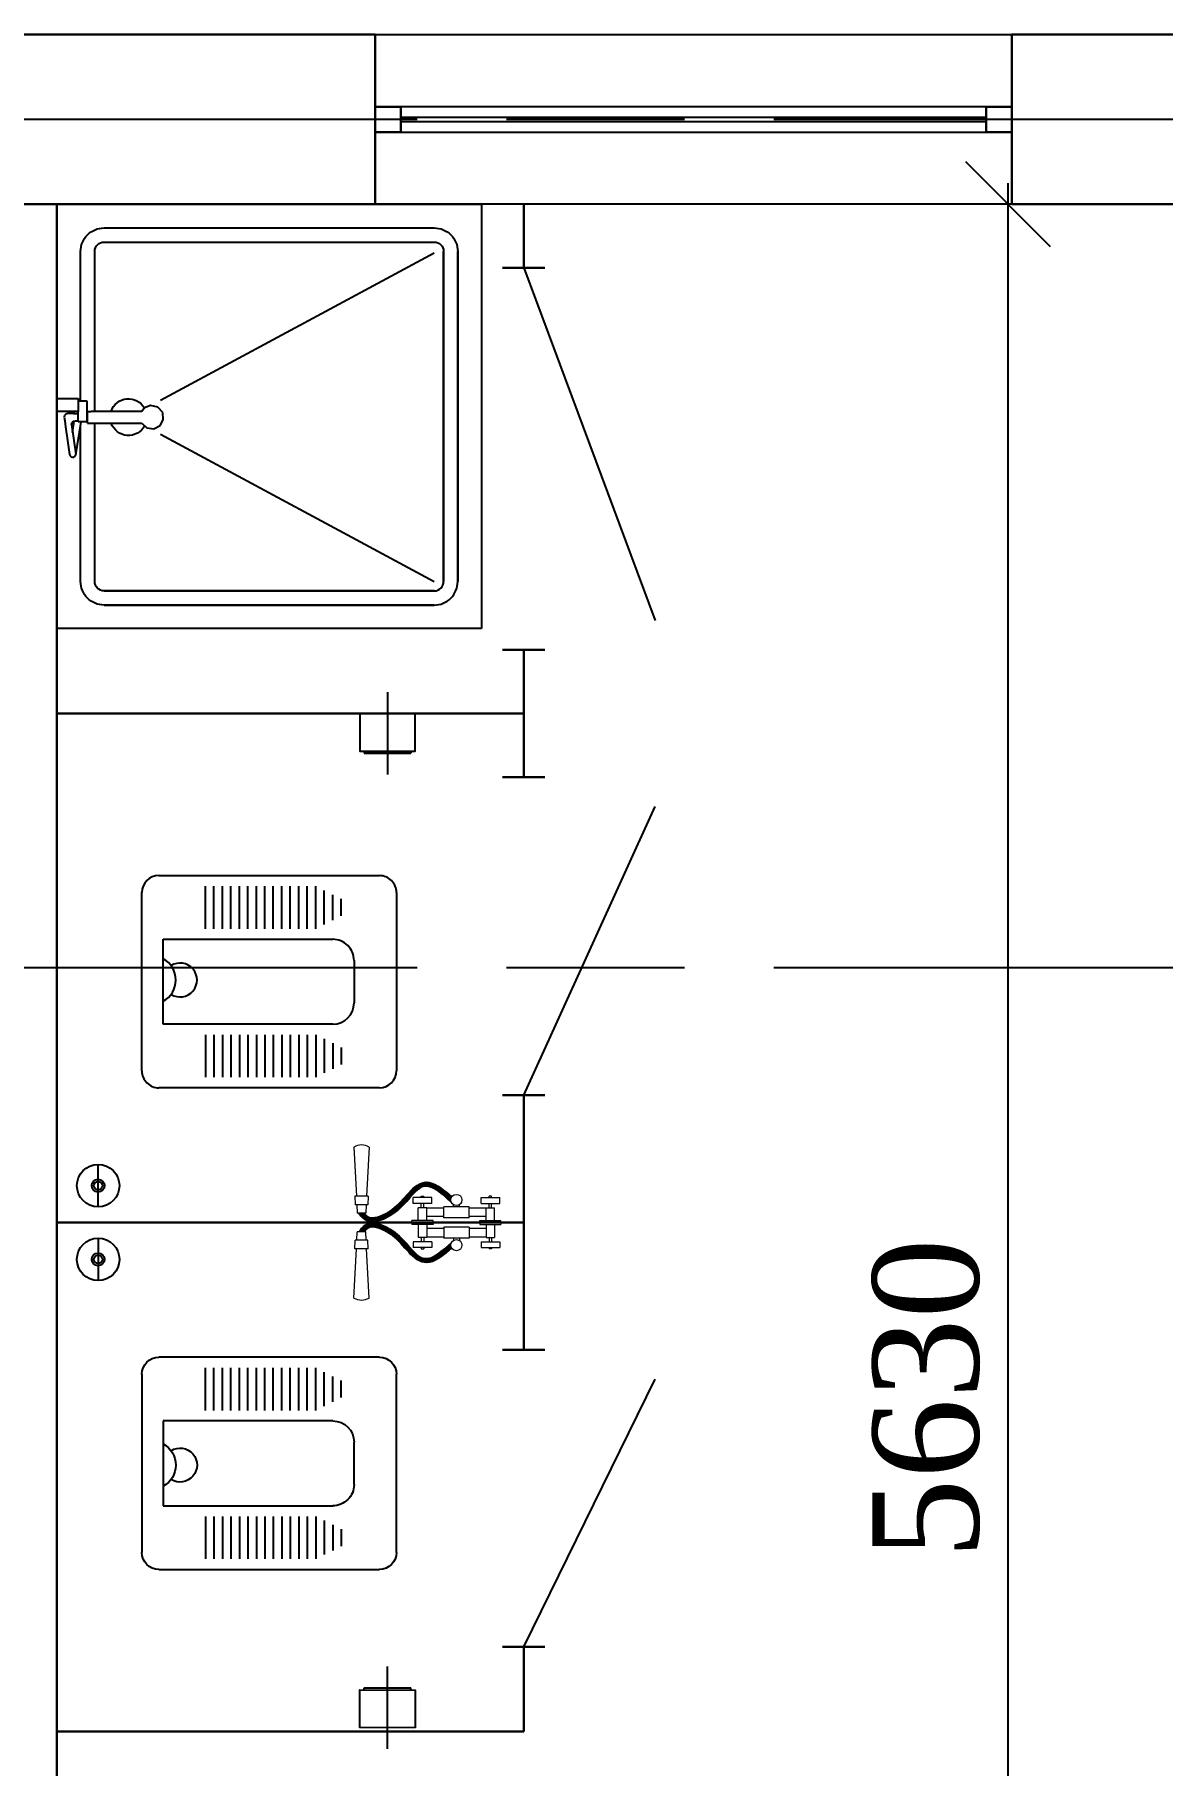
# Model space of a CAD drawing. Header units: inches. Extents: x 2870606 to 3671143, y -733551 to -473558.
# Drawn here: x 3210154 to 3212811, y -502303 to -498223 of the extents above; entities that cross this region are included whole.
import ezdxf

# ---------------------------------------------------------------- set-up
doc = ezdxf.new("R2010")
doc.units = ezdxf.units.IN
doc.header["$MEASUREMENT"] = 0
doc.linetypes.add('ACAD_ISO08W100', pattern=[36, 24, -3, 6, -3])
doc.layers.add('_0', color=7, linetype='Continuous', lineweight=25)
doc.layers.add('A_Windows', color=160, linetype='Continuous')
doc.styles.add('J~stule', font='dutch.ttf')
doc.dimstyles.new('J~style', dxfattribs={"dimscale": 100, "dimtxt": 2.5, "dimasz": 2, "dimexe": 0.55, "dimexo": 0.725, "dimtad": 1, "dimdec": 0, "dimdsep": 46, "dimtxsty": 'J~stule', "dimblk": 'OBLIQUE', "dimcen": 2, "dimdle": 0.5, "dimadec": 0, "dimazin": 0, "dimtfac": 1, "dimtdec": 0, "dimtmove": 0, "dimatfit": 3, "dimfxl": 1, "dimarcsym": 0})

# ---------------------------------------------------------------- blocks, each defined once
blk = doc.blocks.new('hdyer')
for p, q in [((-112315.8, -307129.6), (-112315.8, -308129.6)), ((-112559.4, -307590.9), (-113204.7, -307243.8)), ((-112365.8, -307592.6), (-112385.8, -307592.6)), ((-112385.8, -307592.6), (-112385.8, -307612.6)), ((-112315.8, -307587.6), (-112365.8, -307587.6)), ((-112365.8, -307587.6), (-112365.8, -307617.6)), ((-112566.4, -307637.4), (-112564.9, -307620.2)), ((-112564.9, -307620.2), (-112553.3, -307607.4)), ((-112553.3, -307607.4), (-112536.3, -307603.7)), ((-112536.3, -307603.7), (-112522, -307609.5)), ((-112522, -307609.5), (-112515.8, -307617.6)), ((-112515.8, -307617.6), (-112396, -307617.6)), ((-112388, -307617.6), (-112396, -307617.6)), ((-112388, -307645.6), (-112388, -307617.6)), ((-112388, -307622.8), (-112387.9, -307622.9)), ((-112385.8, -307622.9), (-112388, -307622.9)), ((-112385.8, -307612.6), (-112385.8, -307642.6)), ((-112365.8, -307617.6), (-112315.8, -307617.6)), ((-112365.8, -307642.6), (-112365.8, -307617.6)), ((-112354.7, -307622.9), (-112365.8, -307622.9)), ((-112358.6, -307620.6), (-112358.2, -307618.5)), ((-112358.2, -307622.9), (-112358.6, -307620.6)), ((-112358.2, -307618.5), (-112357.5, -307617.6)), ((-112354.7, -307622.9), (-112341.4, -307622.9)), ((-112341.4, -307622.9), (-112336.8, -307624.1)), ((-112336.8, -307624.1), (-112333.6, -307627.7)), ((-112332.9, -307631.6), (-112334, -307640.1)), ((-112333.6, -307627.7), (-112332.9, -307631.6)), ((-112559.4, -307671.5), (-113204.7, -308018.5)), ((-112559.3, -307651), (-112566.4, -307637.4)), ((-112544.2, -307658.8), (-112559.3, -307651)), ((-112527.5, -307656.1), (-112544.2, -307658.8)), ((-112515.8, -307645.6), (-112527.5, -307656.1)), ((-112388, -307645.6), (-112515.8, -307645.6)), ((-112385.8, -307639.9), (-112388, -307639.9)), ((-112385.8, -307642.6), (-112365.8, -307642.6)), ((-112360.3, -307719.9), (-112372.7, -307642.6)), ((-112358.3, -307639.9), (-112365.8, -307639.9)), ((-112349.7, -307648.6), (-112360, -307718.7)), ((-112353.7, -307641.1), (-112358.3, -307639.9)), ((-112352.5, -307667.5), (-112356.2, -307640.5)), ((-112350.5, -307644.7), (-112353.7, -307641.1)), ((-112349.7, -307648.6), (-112350.5, -307644.7)), ((-112336, -307653.8), (-112340.8, -307686.6)), ((-112334, -307640.1), (-112336, -307653.8)), ((-112340.8, -307686.6), (-112345.6, -307719.4)), ((-112358.3, -307723.2), (-112360.3, -307719.9)), ((-112360.3, -307719.9), (-112360.3, -307719.9)), ((-112355.7, -307725.2), (-112358.3, -307723.2)), ((-112352.7, -307725.6), (-112355.7, -307725.2)), ((-112349.5, -307724.9), (-112352.7, -307725.6)), ((-112346.8, -307722.6), (-112349.5, -307724.9)), ((-112345.6, -307719.4), (-112346.8, -307722.6)), ((-113315.8, -308129.6), (-112315.8, -308129.6))]:
    blk.add_line(p, q)
blk.add_lwpolyline([(-112315.8, -307129.6), (-113315.8, -307129.6), (-113315.8, -308129.6)])
for points in [[(-112426.9, -307185.2), (-113204.7, -307185.2, 0.414214), (-113260.2, -307240.7), (-113260.2, -308018.5, 0.141372)], [(-112371.4, -307592.6), (-112371.4, -307240.7, 0.414214), (-112426.9, -307185.2)], [(-112426.9, -307218.5), (-113204.7, -307218.5, 0.414214), (-113226.9, -307240.7), (-113226.9, -308018.5, 0.139565)], [(-112404.7, -307617.6), (-112404.7, -307240.7, 0.414214), (-112426.9, -307218.5)], [(-112426.9, -308074.1), (-113204.7, -308074.1, -0.414214), (-113260.2, -308018.5), (-113260.2, -307240.7, -0.141372)], [(-112426.9, -308040.7), (-113204.7, -308040.7, -0.414214), (-113226.9, -308018.5), (-113226.9, -307240.7, -0.139565)], [(-113204.7, -308040.7), (-112426.9, -308040.7, 0.414214), (-112404.7, -308018.5), (-112404.7, -307645.6)], [(-113204.7, -308074.1), (-112426.9, -308074.1, 0.414214), (-112371.4, -308018.5), (-112371.4, -307650.8)]]:
    blk.add_lwpolyline(points, format="xyb")
for start, end in [(18.2826, 150.032), (208.2139, 340.5433)]:
    blk.add_arc((-112484.4, -307631.2), 43.3, start, end)
blk = doc.blocks.new('hdyhd')
for p, q in [((732050.4, 105598.5), (732470.4, 105598.5)), ((732010.4, 105038.5), (732010.4, 105558.5)), ((732160.4, 105548.5), (732360.4, 105548.5)), ((732160.4, 105148.5), (732160.4, 105548.5)), ((732360.4, 105548.5), (732360.4, 105148.5)), ((732510.4, 105558.5), (732510.4, 105038.5)), ((732135.4, 105448.7), (732035.4, 105448.7)), ((732135.4, 105428.7), (732035.4, 105428.7)), ((732385.4, 105448.7), (732485.4, 105448.7)), ((732385.4, 105428.7), (732485.4, 105428.7)), ((732135.4, 105408.7), (732035.4, 105408.7)), ((732135.4, 105388.7), (732035.4, 105388.7)), ((732385.4, 105408.7), (732485.4, 105408.7)), ((732385.4, 105388.7), (732485.4, 105388.7)), ((732135.4, 105368.7), (732035.4, 105368.7)), ((732135.4, 105348.7), (732035.4, 105348.7)), ((732385.4, 105368.7), (732485.4, 105368.7)), ((732385.4, 105348.7), (732485.4, 105348.7)), ((732135.4, 105328.7), (732035.4, 105328.7)), ((732135.4, 105308.7), (732035.4, 105308.7)), ((732385.4, 105328.7), (732485.4, 105328.7)), ((732385.4, 105308.7), (732485.4, 105308.7)), ((732135.4, 105288.7), (732035.4, 105288.7)), ((732135.4, 105268.7), (732035.4, 105268.7)), ((732385.4, 105288.7), (732485.4, 105288.7)), ((732385.4, 105268.7), (732485.4, 105268.7)), ((732135.4, 105248.7), (732035.4, 105248.7)), ((732135.4, 105228.7), (732035.4, 105228.7)), ((732385.4, 105248.7), (732485.4, 105248.7)), ((732385.4, 105228.7), (732485.4, 105228.7)), ((732135.4, 105208.7), (732035.4, 105208.7)), ((732135.4, 105188.7), (732035.4, 105188.7)), ((732385.4, 105208.7), (732485.4, 105208.7)), ((732385.4, 105188.7), (732485.4, 105188.7)), ((732125.4, 105168.7), (732045.4, 105168.7)), ((732115.4, 105148.7), (732055.4, 105148.7)), ((732395.4, 105168.7), (732475.4, 105168.7)), ((732405.4, 105148.7), (732465.4, 105148.7)), ((732105.4, 105128.7), (732065.4, 105128.7)), ((732310.4, 105098.5), (732210.4, 105098.5)), ((732415.4, 105128.7), (732455.4, 105128.7)), ((732470.4, 104998.5), (732050.4, 104998.5))]:
    blk.add_line(p, q)
for centre, radius, start, end in [((732050.4, 105558.5), 40, 90, 180), ((732470.4, 105558.5), 40, 0, 90), ((732264.4, 105575.1), 56.7, 208.0725, 331.9275), ((732264.4, 105508.5), 40, 147.9101, 32.09), ((732210.4, 105148.5), 50, 180, 270), ((732310.4, 105148.5), 50, 270, 0), ((732050.4, 105038.5), 40, 180, 270), ((732470.4, 105038.5), 40, 270, 360)]:
    blk.add_arc(centre, radius, start, end)
blk = doc.blocks.new('_Oblique')
at = {"color": 0, "linetype": 'ByBlock', "lineweight": -2}
blk.add_line((-0.5, -0.5), (0.5, 0.5), dxfattribs=at)
blk = doc.blocks.new('*D329')
at = {"color": 0, "lineweight": -2, "transparency": 16777216}
for p, q in [((3212447.9, -504303.1), (3212447.9, -498573.1)), ((3212934.1, -498623.1), (3212392.9, -498623.1)), ((3212934.1, -504253.1), (3212392.9, -504253.1))]:
    blk.add_line(p, q, dxfattribs=at)
at = {"layer": 'Defpoints', "color": 0, "lineweight": 35, "transparency": 16777216}
for p in [(3212447.9, -498623.1), (3213006.6, -498623.1), (3213006.6, -504253.1)]:
    blk.add_point(p, dxfattribs=at)
at = {"color": 0, "lineweight": -2, "transparency": 16777216, "xscale": 200, "yscale": 200, "zscale": 200}
for p, rotation in [((3212447.9, -498623.1), 90), ((3212447.9, -504253.1), 270)]:
    blk.add_blockref('_Oblique', p, dxfattribs=dict(at, rotation=rotation))
at = {"color": 0, "transparency": 16777216, "insert": (3212255.2, -501438.1), "char_height": 250, "attachment_point": 5, "rotation": 90, "style": 'J~stule'}
blk.add_mtext('5630', dxfattribs=at)
blk = doc.blocks.new('*U65')
at = {"color": 7, "lineweight": 30}
for points in [[(0, 60), (60, 60), (60, 0), (0, 0)], [(1500, 60), (1440, 60), (1440, 0), (1500, 0)]]:
    blk.add_lwpolyline(points, close=True, dxfattribs=at)
at = {"color": 4, "lineweight": 25}
for points in [[(60, 60), (1440, 60), (1440, 0), (60, 0)], [(60, 35), (1440, 35), (1440, 25), (60, 25)]]:
    blk.add_lwpolyline(points, close=True, dxfattribs=at)

msp = doc.modelspace()

# ---------------------------------------------------------------- linework, layer by layer
at = {"lineweight": 30}
for p, q in [((3210956.57, -498223.13), (3210956.57, -498623.13)), ((3212456.57, -498223.13), (3212456.57, -498623.13)), ((3210956.57, -498623.13), (3209456.57, -498623.13)), ((3210206.57, -504253.13, -26.38), (3210206.57, -498623.13, 10.18)), ((3211306.57, -498623.13, 10.18), (3211306.57, -498773.13, 10.18)), ((3211356.57, -498773.13, 10.18), (3211256.57, -498773.13, 10.18)), ((3211356.57, -499673.13, 10.18), (3211256.57, -499673.13, 10.18)), ((3211306.57, -499673.13, 10.18), (3211306.57, -499823.13, 10.18)), ((3211306.57, -499773.13, 10.18), (3211306.57, -499973.13, 10.18)), ((3211306.57, -499823.13, 10.18), (3210206.57, -499823.13, 10.18)), ((3211356.57, -499973.13, 10.18), (3211256.57, -499973.13, 10.18)), ((3211356.57, -500723.13, 10.18), (3211256.57, -500723.13, 10.18)), ((3211306.57, -500723.13, 10.18), (3211306.57, -501323.13, 10.18)), ((3211306.57, -501023.13, 10.18), (3210206.57, -501023.13, 10.18)), ((3211356.57, -501323.13, 10.18), (3211256.57, -501323.13, 10.18)), ((3211356.57, -502023.13, 10.18), (3211256.57, -502023.13, 10.18)), ((3211306.57, -502023.13, 10.18), (3211306.57, -502223.13, 10.18)), ((3211306.57, -502223.13, 10.18), (3210206.57, -502223.13, 10.18))]:
    msp.add_line(p, q, dxfattribs=at)
for p, q in [((3210956.57, -498223.13), (3212456.57, -498223.13)), ((3212456.57, -498623.13), (3210956.57, -498623.13)), ((3211306.57, -498773.13, 10.18), (3211616.04, -499604.11, 10.18)), ((3211306.57, -500723.13, 10.18), (3211616.04, -500042.15, 10.18)), ((3211306.57, -502023.13, 10.18), (3211616.04, -501392.15, 10.18))]:
    msp.add_line(p, q)
at = {"color": 252, "linetype": 'ACAD_ISO08W100', "ltscale": 70}
for p, q in [((3216095.49, -498423.13), (3150201.8, -498423.13)), ((3216095.49, -500423.13), (3150201.8, -500423.13))]:
    msp.add_line(p, q, dxfattribs=at)
at = {"color": 153, "linetype": 'ByBlock', "lineweight": 5}
for p, q in [((3210906.3, -500845.14, 10.18), (3210912.19, -500961.27, 10.18)), ((3210941.94, -500845.14, 10.18), (3210936.05, -500961.27, 10.18)), ((3210908.19, -500961.27, 10.18), (3210909.2, -500981.27, 10.18)), ((3210940.06, -500961.27, 10.18), (3210908.19, -500961.27, 10.18)), ((3210940.06, -500961.27, 10.18), (3210939.04, -500981.27, 10.18)), ((3211025.73, -500963.92, 10.18), (3211006.6, -500997.06, 10.18)), ((3211033.42, -500970.4, 10.18), (3211024.53, -500965.27, 10.18)), ((3211035.02, -500968.58, 10.18), (3211026.14, -500963.45, 10.18)), ((3211036.62, -500966.75, 10.18), (3211027.75, -500961.63, 10.18)), ((3211038.22, -500964.92, 10.18), (3211029.35, -500959.8, 10.18)), ((3211039.82, -500963.1, 10.18), (3211030.96, -500957.98, 10.18)), ((3211052.01, -500937.46, 10.18), (3211032.17, -500971.82, 10.18)), ((3211041.43, -500961.28, 10.18), (3211032.57, -500956.16, 10.18)), ((3211043.05, -500959.47, 10.18), (3211034.19, -500954.35, 10.18)), ((3211044.69, -500957.66, 10.18), (3211035.82, -500952.54, 10.18)), ((3211046.35, -500955.87, 10.18), (3211037.47, -500950.74, 10.18)), ((3211048.04, -500954.1, 10.18), (3211039.13, -500948.95, 10.18)), ((3211049.77, -500952.34, 10.18), (3211040.83, -500947.18, 10.18)), ((3211051.54, -500950.61, 10.18), (3211042.57, -500945.44, 10.18)), ((3211053.36, -500948.92, 10.18), (3211044.37, -500943.73, 10.18)), ((3211045.85, -500977.94, 10.18), (3211045.85, -500963.94, 10.18)), ((3211089.85, -500963.94, 10.18), (3211045.85, -500963.94, 10.18)), ((3211055.24, -500947.26, 10.18), (3211046.23, -500942.05, 10.18)), ((3211057.21, -500945.64, 10.18), (3211048.16, -500940.42, 10.18)), ((3211059.28, -500944.09, 10.18), (3211050.17, -500938.83, 10.18)), ((3211061.49, -500942.61, 10.18), (3211052.26, -500937.28, 10.18)), ((3211063.86, -500941.23, 10.18), (3211054.44, -500935.79, 10.18)), ((3211066.47, -500939.99, 10.18), (3211056.74, -500934.37, 10.18)), ((3211067.55, -500929.59, 10.18), (3211059.1, -500944.22, 10.18)), ((3211069.41, -500938.94, 10.18), (3211059.16, -500933.02, 10.18)), ((3211072.87, -500938.19, 10.18), (3211061.74, -500931.76, 10.18)), ((3211077.29, -500937.99, 10.18), (3211064.51, -500930.61, 10.18)), ((3211064.85, -500963.94, 10.18), (3211064.85, -500960.98, 10.18)), ((3211064.85, -500960.98, 10.18), (3211070.85, -500960.98, 10.18)), ((3211083.88, -500939.04, 10.18), (3211067.52, -500929.6, 10.18)), ((3211070.85, -500963.94, 10.18), (3211070.85, -500960.98, 10.18)), ((3211135.32, -500965.99, 10.18), (3211070.87, -500928.78, 10.18)), ((3211079.36, -500928.19, 10.18), (3211073.64, -500938.09, 10.18)), ((3211136.23, -500963.77, 10.18), (3211074.7, -500928.25, 10.18)), ((3211131.99, -500958.57, 10.18), (3211079.36, -500928.19, 10.18)), ((3211089.21, -500930.16, 10.18), (3211084.06, -500939.09, 10.18)), ((3211122.52, -500950.36, 10.18), (3211085.96, -500929.25, 10.18)), ((3211089.85, -500977.94, 10.18), (3211089.85, -500963.94, 10.18)), ((3211098.14, -500933.76, 10.18), (3211093.04, -500942.59, 10.18)), ((3211106.44, -500938.42, 10.18), (3211101.29, -500947.34, 10.18)), ((3211114.31, -500943.85, 10.18), (3211109.12, -500952.84, 10.18)), ((3211134.83, -500968.46, 10.18), (3211113.12, -500955.92, 10.18)), ((3211121.87, -500949.81, 10.18), (3211116.68, -500958.8, 10.18)), ((3211134.84, -500971.21, 10.18), (3211123.85, -500964.87, 10.18)), ((3211129.22, -500956.11, 10.18), (3211124.06, -500965.05, 10.18)), ((3211136.48, -500962.6, 10.18), (3211131.35, -500971.48, 10.18)), ((3211205.85, -500977.94, 10.18), (3211205.85, -500963.94, 10.18)), ((3211205.85, -500963.94, 10.18), (3211249.85, -500963.94, 10.18)), ((3211224.85, -500963.94, 10.18), (3211224.85, -500960.98, 10.18)), ((3211230.85, -500960.98, 10.18), (3211224.85, -500960.98, 10.18)), ((3211230.85, -500963.94, 10.18), (3211230.85, -500960.98, 10.18)), ((3211249.85, -500977.94, 10.18), (3211249.85, -500963.94, 10.18)), ((3210939.04, -500981.27, 10.18), (3210909.2, -500981.27, 10.18)), ((3210913.21, -500981.27, 10.18), (3210914.22, -501001.27, 10.18)), ((3210934.02, -501001.27, 10.18), (3210914.22, -501001.27, 10.18)), ((3210951.05, -501021.83, 10.18), (3210919.96, -501003.88, 10.18)), ((3210955.34, -501021.56, 10.18), (3210920.19, -501001.27, 10.18)), ((3210927.18, -501001.27, 10.18), (3210923.14, -501008.26, 10.18)), ((3210959.17, -501021.02, 10.18), (3210924.95, -501001.27, 10.18)), ((3210931.2, -501002.12, 10.18), (3210929.72, -501001.27, 10.18)), ((3210935.04, -500981.27, 10.18), (3210934.02, -501001.27, 10.18)), ((3210981.98, -501001.6, 10.18), (3210973.06, -501017.04, 10.18)), ((3210985.29, -501011.35, 10.18), (3210974.75, -501005.27, 10.18)), ((3210987.71, -501010, 10.18), (3210977.35, -501004.02, 10.18)), ((3210990.08, -501008.62, 10.18), (3210979.88, -501002.73, 10.18)), ((3210992.39, -501007.2, 10.18), (3210982.34, -501001.4, 10.18)), ((3210994.65, -501005.76, 10.18), (3210984.73, -501000.03, 10.18)), ((3210996.86, -501004.28, 10.18), (3210987.06, -500998.63, 10.18)), ((3210999.9, -500989.61, 10.18), (3210988.33, -501009.65, 10.18)), ((3210999.02, -501002.78, 10.18), (3210989.33, -500997.19, 10.18)), ((3211001.14, -501001.26, 10.18), (3210991.56, -500995.72, 10.18)), ((3211003.22, -500999.71, 10.18), (3210993.73, -500994.23, 10.18)), ((3211005.25, -500998.13, 10.18), (3210995.85, -500992.7, 10.18)), ((3211007.25, -500996.53, 10.18), (3210997.92, -500991.15, 10.18)), ((3211009.2, -500994.91, 10.18), (3210999.95, -500989.57, 10.18)), ((3211011.12, -500993.27, 10.18), (3211001.93, -500987.96, 10.18)), ((3211013, -500991.61, 10.18), (3211003.86, -500986.33, 10.18)), ((3211014.85, -500989.93, 10.18), (3211005.75, -500984.67, 10.18)), ((3211016.66, -500988.22, 10.18), (3211007.59, -500982.99, 10.18)), ((3211018.44, -500986.5, 10.18), (3211009.4, -500981.28, 10.18)), ((3211020.18, -500984.76, 10.18), (3211011.18, -500979.56, 10.18)), ((3211021.91, -500983, 10.18), (3211012.92, -500977.81, 10.18)), ((3211023.6, -500981.23, 10.18), (3211014.64, -500976.05, 10.18)), ((3211025.28, -500979.45, 10.18), (3211016.33, -500974.28, 10.18)), ((3211026.93, -500977.65, 10.18), (3211018, -500972.5, 10.18)), ((3211028.57, -500975.85, 10.18), (3211019.66, -500970.7, 10.18)), ((3211030.2, -500974.04, 10.18), (3211021.29, -500968.9, 10.18)), ((3211031.81, -500972.22, 10.18), (3211022.92, -500967.09, 10.18)), ((3211089.85, -500977.94, 10.18), (3211045.85, -500977.94, 10.18)), ((3211057.85, -501018.13, 10.18), (3211057.85, -500988.13, 10.18)), ((3211077.85, -500988.13, 10.18), (3211057.85, -500988.13, 10.18)), ((3211064.85, -500988.13, 10.18), (3211064.85, -500977.94, 10.18)), ((3211070.85, -500988.13, 10.18), (3211070.85, -500977.94, 10.18)), ((3211077.85, -501018.13, 10.18), (3211077.85, -500988.13, 10.18)), ((3211117.85, -500988.92, 10.18), (3211077.85, -500988.92, 10.18)), ((3211117.85, -501012.14, 10.18), (3211117.85, -500985.92, 10.18)), ((3211177.85, -500985.92, 10.18), (3211117.85, -500985.92, 10.18)), ((3211135.61, -500974.41, 10.18), (3211132.84, -500972.81, 10.18)), ((3211140.85, -500985.92, 10.18), (3211140.85, -500980.84, 10.18)), ((3211154.85, -500985.92, 10.18), (3211154.85, -500980.84, 10.18)), ((3211177.85, -501012.14, 10.18), (3211177.85, -500985.92, 10.18)), ((3211217.85, -500988.92, 10.18), (3211177.85, -500988.92, 10.18)), ((3211205.85, -500977.94, 10.18), (3211249.85, -500977.94, 10.18)), ((3211217.85, -501018.13, 10.18), (3211217.85, -500988.13, 10.18)), ((3211217.85, -500988.13, 10.18), (3211237.85, -500988.13, 10.18)), ((3211224.85, -500988.13, 10.18), (3211224.85, -500977.94, 10.18)), ((3211230.85, -500988.13, 10.18), (3211230.85, -500977.94, 10.18)), ((3211237.85, -501018.13, 10.18), (3211237.85, -500988.13, 10.18)), ((3210913.21, -501064.99, 10.18), (3210914.22, -501044.99, 10.18)), ((3210934.02, -501044.99, 10.18), (3210914.22, -501044.99, 10.18)), ((3210951.05, -501024.43, 10.18), (3210919.96, -501042.38, 10.18)), ((3210955.34, -501024.7, 10.18), (3210920.19, -501044.99, 10.18)), ((3210927.18, -501044.99, 10.18), (3210923.14, -501038, 10.18)), ((3210945.9, -501021.61, 10.18), (3210923.42, -501008.63, 10.18)), ((3210945.9, -501024.65, 10.18), (3210923.42, -501037.63, 10.18)), ((3210959.17, -501025.24, 10.18), (3210924.95, -501044.99, 10.18)), ((3210938.08, -501019.84, 10.18), (3210928.99, -501014.6, 10.18)), ((3210938.08, -501026.42, 10.18), (3210928.99, -501031.67, 10.18)), ((3210931.2, -501044.14, 10.18), (3210929.72, -501044.99, 10.18)), ((3210935.2, -501006.42, 10.18), (3210930.01, -501015.42, 10.18)), ((3210935.2, -501039.84, 10.18), (3210930.01, -501030.84, 10.18)), ((3210935.04, -501064.99, 10.18), (3210934.02, -501044.99, 10.18)), ((3210943.52, -501011.07, 10.18), (3210938.39, -501019.95, 10.18)), ((3210943.52, -501035.2, 10.18), (3210938.39, -501026.31, 10.18)), ((3210962.68, -501020.3, 10.18), (3210947.88, -501011.75, 10.18)), ((3210962.68, -501025.96, 10.18), (3210947.88, -501034.51, 10.18)), ((3210954.21, -501011.6, 10.18), (3210948.32, -501021.79, 10.18)), ((3210954.21, -501034.67, 10.18), (3210948.32, -501024.47, 10.18)), ((3210965.96, -501019.44, 10.18), (3210952.63, -501011.75, 10.18)), ((3210965.96, -501026.82, 10.18), (3210952.63, -501034.52, 10.18)), ((3210969.06, -501018.48, 10.18), (3210956.55, -501011.26, 10.18)), ((3210969.06, -501027.78, 10.18), (3210956.55, -501035, 10.18)), ((3210967.03, -501008.44, 10.18), (3210959.84, -501020.9, 10.18)), ((3210967.03, -501037.82, 10.18), (3210959.84, -501025.36, 10.18)), ((3210972.02, -501017.44, 10.18), (3210960.06, -501010.54, 10.18)), ((3210972.02, -501028.82, 10.18), (3210960.06, -501035.72, 10.18)), ((3210974.86, -501016.33, 10.18), (3210963.3, -501009.66, 10.18)), ((3210974.86, -501029.93, 10.18), (3210963.3, -501036.6, 10.18)), ((3210977.59, -501015.16, 10.18), (3210966.36, -501008.67, 10.18)), ((3210977.59, -501031.1, 10.18), (3210966.36, -501037.59, 10.18)), ((3210980.23, -501013.93, 10.18), (3210969.27, -501007.6, 10.18)), ((3210980.23, -501032.33, 10.18), (3210969.27, -501038.66, 10.18)), ((3210982.8, -501012.66, 10.18), (3210972.06, -501006.47, 10.18)), ((3210982.8, -501033.6, 10.18), (3210972.06, -501039.79, 10.18)), ((3210981.98, -501044.66, 10.18), (3210973.06, -501029.22, 10.18)), ((3210985.29, -501034.91, 10.18), (3210974.75, -501040.99, 10.18)), ((3210987.71, -501036.26, 10.18), (3210977.35, -501042.24, 10.18)), ((3210990.08, -501037.64, 10.18), (3210979.88, -501043.53, 10.18)), ((3210992.39, -501039.06, 10.18), (3210982.34, -501044.86, 10.18)), ((3210994.65, -501040.5, 10.18), (3210984.73, -501046.23, 10.18)), ((3210996.86, -501041.98, 10.18), (3210987.06, -501047.63, 10.18)), ((3210999.9, -501056.65, 10.18), (3210988.33, -501036.61, 10.18)), ((3210999.02, -501043.48, 10.18), (3210989.33, -501049.07, 10.18)), ((3211001.14, -501045, 10.18), (3210991.56, -501050.54, 10.18)), ((3211003.22, -501046.55, 10.18), (3210993.73, -501052.03, 10.18)), ((3211042.85, -501023.13, 10.18), (3211042.85, -501018.13, 10.18)), ((3211092.85, -501018.13, 10.18), (3211042.85, -501018.13, 10.18)), ((3211092.85, -501023.13, 10.18), (3211042.85, -501023.13, 10.18)), ((3211042.85, -501023.13, 10.18), (3211042.85, -501028.13, 10.18)), ((3211092.85, -501023.13, 10.18), (3211042.85, -501023.13, 10.18)), ((3211092.85, -501028.13, 10.18), (3211042.85, -501028.13, 10.18)), ((3211057.85, -501028.13, 10.18), (3211057.85, -501058.13, 10.18)), ((3211117.85, -501009.14, 10.18), (3211077.85, -501009.14, 10.18)), ((3211077.85, -501028.13, 10.18), (3211077.85, -501058.13, 10.18)), ((3211117.85, -501037.12, 10.18), (3211077.85, -501037.12, 10.18)), ((3211092.85, -501023.13, 10.18), (3211092.85, -501018.13, 10.18)), ((3211092.85, -501023.13, 10.18), (3211092.85, -501028.13, 10.18)), ((3211177.85, -501012.14, 10.18), (3211117.85, -501012.14, 10.18)), ((3211117.85, -501034.12, 10.18), (3211117.85, -501060.34, 10.18)), ((3211177.85, -501034.12, 10.18), (3211117.85, -501034.12, 10.18)), ((3211217.85, -501009.14, 10.18), (3211177.85, -501009.14, 10.18)), ((3211177.85, -501034.12, 10.18), (3211177.85, -501060.34, 10.18)), ((3211217.85, -501037.12, 10.18), (3211177.85, -501037.12, 10.18)), ((3211202.85, -501023.13, 10.18), (3211202.85, -501018.13, 10.18)), ((3211202.85, -501018.13, 10.18), (3211252.85, -501018.13, 10.18)), ((3211252.85, -501023.13, 10.18), (3211202.85, -501023.13, 10.18)), ((3211202.85, -501023.13, 10.18), (3211202.85, -501028.13, 10.18)), ((3211252.85, -501023.13, 10.18), (3211202.85, -501023.13, 10.18)), ((3211202.85, -501028.13, 10.18), (3211252.85, -501028.13, 10.18)), ((3211217.85, -501028.13, 10.18), (3211217.85, -501058.13, 10.18)), ((3211237.85, -501028.13, 10.18), (3211237.85, -501058.13, 10.18)), ((3211252.85, -501023.13, 10.18), (3211252.85, -501018.13, 10.18)), ((3211252.85, -501023.13, 10.18), (3211252.85, -501028.13, 10.18)), ((3210906.3, -501201.12, 10.18), (3210912.19, -501084.99, 10.18)), ((3210908.19, -501084.99, 10.18), (3210909.2, -501064.99, 10.18)), ((3210940.06, -501084.99, 10.18), (3210908.19, -501084.99, 10.18)), ((3210939.04, -501064.99, 10.18), (3210909.2, -501064.99, 10.18)), ((3210941.94, -501201.12, 10.18), (3210936.05, -501084.99, 10.18)), ((3210940.06, -501084.99, 10.18), (3210939.04, -501064.99, 10.18)), ((3211005.25, -501048.13, 10.18), (3210995.85, -501053.56, 10.18)), ((3211007.25, -501049.73, 10.18), (3210997.92, -501055.11, 10.18)), ((3211009.2, -501051.35, 10.18), (3210999.95, -501056.69, 10.18)), ((3211011.12, -501052.99, 10.18), (3211001.93, -501058.3, 10.18)), ((3211013, -501054.65, 10.18), (3211003.86, -501059.93, 10.18)), ((3211014.85, -501056.33, 10.18), (3211005.75, -501061.59, 10.18)), ((3211025.73, -501082.34, 10.18), (3211006.6, -501049.2, 10.18)), ((3211016.66, -501058.04, 10.18), (3211007.59, -501063.27, 10.18)), ((3211018.44, -501059.76, 10.18), (3211009.4, -501064.98, 10.18)), ((3211020.18, -501061.5, 10.18), (3211011.18, -501066.71, 10.18)), ((3211021.91, -501063.26, 10.18), (3211012.92, -501068.45, 10.18)), ((3211023.6, -501065.03, 10.18), (3211014.64, -501070.21, 10.18)), ((3211025.28, -501066.81, 10.18), (3211016.33, -501071.98, 10.18)), ((3211026.93, -501068.61, 10.18), (3211018, -501073.76, 10.18)), ((3211028.57, -501070.41, 10.18), (3211019.66, -501075.56, 10.18)), ((3211030.2, -501072.22, 10.18), (3211021.29, -501077.36, 10.18)), ((3211031.81, -501074.04, 10.18), (3211022.92, -501079.17, 10.18)), ((3211033.42, -501075.86, 10.18), (3211024.53, -501080.99, 10.18)), ((3211035.02, -501077.69, 10.18), (3211026.14, -501082.81, 10.18)), ((3211036.62, -501079.51, 10.18), (3211027.75, -501084.63, 10.18)), ((3211038.22, -501081.34, 10.18), (3211029.35, -501086.46, 10.18)), ((3211039.82, -501083.16, 10.18), (3211030.96, -501088.28, 10.18)), ((3211052.01, -501108.8, 10.18), (3211032.17, -501074.44, 10.18)), ((3211041.43, -501084.98, 10.18), (3211032.57, -501090.1, 10.18)), ((3211043.05, -501086.8, 10.18), (3211034.19, -501091.91, 10.18)), ((3211045.85, -501068.32, 10.18), (3211045.85, -501082.32, 10.18)), ((3211089.85, -501068.32, 10.18), (3211045.85, -501068.32, 10.18)), ((3211089.85, -501082.32, 10.18), (3211045.85, -501082.32, 10.18)), ((3211077.85, -501058.13, 10.18), (3211057.85, -501058.13, 10.18)), ((3211064.85, -501058.13, 10.18), (3211064.85, -501068.32, 10.18)), ((3211064.85, -501082.32, 10.18), (3211064.85, -501085.28, 10.18)), ((3211064.85, -501085.28, 10.18), (3211070.85, -501085.28, 10.18)), ((3211070.85, -501058.13, 10.18), (3211070.85, -501068.32, 10.18)), ((3211070.85, -501082.32, 10.18), (3211070.85, -501085.28, 10.18)), ((3211135.32, -501080.27, 10.18), (3211070.87, -501117.48, 10.18)), ((3211136.23, -501082.49, 10.18), (3211074.7, -501118.02, 10.18)), ((3211117.85, -501057.34, 10.18), (3211077.85, -501057.34, 10.18)), ((3211131.99, -501087.69, 10.18), (3211079.36, -501118.07, 10.18)), ((3211089.85, -501068.32, 10.18), (3211089.85, -501082.32, 10.18)), ((3211134.83, -501077.8, 10.18), (3211113.12, -501090.34, 10.18)), ((3211121.87, -501096.45, 10.18), (3211116.68, -501087.46, 10.18)), ((3211177.85, -501060.34, 10.18), (3211117.85, -501060.34, 10.18)), ((3211134.84, -501075.05, 10.18), (3211123.85, -501081.39, 10.18)), ((3211129.22, -501090.15, 10.18), (3211124.06, -501081.21, 10.18)), ((3211136.48, -501083.66, 10.18), (3211131.35, -501074.78, 10.18)), ((3211135.61, -501071.85, 10.18), (3211132.84, -501073.45, 10.18)), ((3211140.85, -501060.34, 10.18), (3211140.85, -501065.42, 10.18)), ((3211154.85, -501060.34, 10.18), (3211154.85, -501065.42, 10.18)), ((3211217.85, -501057.34, 10.18), (3211177.85, -501057.34, 10.18)), ((3211205.85, -501068.32, 10.18), (3211205.85, -501082.32, 10.18)), ((3211205.85, -501068.32, 10.18), (3211249.85, -501068.32, 10.18)), ((3211205.85, -501082.32, 10.18), (3211249.85, -501082.32, 10.18)), ((3211217.85, -501058.13, 10.18), (3211237.85, -501058.13, 10.18)), ((3211224.85, -501058.13, 10.18), (3211224.85, -501068.32, 10.18)), ((3211224.85, -501082.32, 10.18), (3211224.85, -501085.28, 10.18)), ((3211230.85, -501085.28, 10.18), (3211224.85, -501085.28, 10.18)), ((3211230.85, -501058.13, 10.18), (3211230.85, -501068.32, 10.18)), ((3211230.85, -501082.32, 10.18), (3211230.85, -501085.28, 10.18)), ((3211249.85, -501068.32, 10.18), (3211249.85, -501082.32, 10.18)), ((3211044.69, -501088.6, 10.18), (3211035.82, -501093.72, 10.18)), ((3211046.35, -501090.39, 10.18), (3211037.47, -501095.52, 10.18)), ((3211048.04, -501092.16, 10.18), (3211039.13, -501097.31, 10.18)), ((3211049.77, -501093.92, 10.18), (3211040.83, -501099.08, 10.18)), ((3211051.54, -501095.65, 10.18), (3211042.57, -501100.82, 10.18)), ((3211053.36, -501097.34, 10.18), (3211044.37, -501102.53, 10.18)), ((3211055.24, -501099, 10.18), (3211046.23, -501104.21, 10.18)), ((3211057.21, -501100.62, 10.18), (3211048.16, -501105.84, 10.18)), ((3211059.28, -501102.17, 10.18), (3211050.17, -501107.44, 10.18)), ((3211061.49, -501103.65, 10.18), (3211052.26, -501108.98, 10.18)), ((3211063.86, -501105.03, 10.18), (3211054.44, -501110.47, 10.18)), ((3211066.47, -501106.27, 10.18), (3211056.74, -501111.89, 10.18)), ((3211067.55, -501116.67, 10.18), (3211059.1, -501102.04, 10.18)), ((3211069.41, -501107.32, 10.18), (3211059.16, -501113.24, 10.18)), ((3211072.87, -501108.07, 10.18), (3211061.74, -501114.5, 10.18)), ((3211077.29, -501108.27, 10.18), (3211064.51, -501115.65, 10.18)), ((3211083.88, -501107.22, 10.18), (3211067.52, -501116.66, 10.18)), ((3211079.36, -501118.08, 10.18), (3211073.64, -501108.17, 10.18)), ((3211089.21, -501116.1, 10.18), (3211084.06, -501107.17, 10.18)), ((3211122.52, -501095.91, 10.18), (3211085.96, -501117.01, 10.18)), ((3211098.14, -501112.5, 10.18), (3211093.04, -501103.67, 10.18)), ((3211106.44, -501107.84, 10.18), (3211101.29, -501098.92, 10.18)), ((3211114.31, -501102.41, 10.18), (3211109.12, -501093.42, 10.18))]:
    msp.add_line(p, q, dxfattribs=at)
at = {"lineweight": 30}
for points in [[(3210956.57, -498223.13), (3209456.57, -498223.13)], [(3213406.57, -500623.13), (3213406.57, -498223.13), (3212456.57, -498223.13)], [(3213006.57, -500623.13), (3213006.57, -498623.13), (3212456.57, -498623.13)]]:
    msp.add_lwpolyline(points, dxfattribs=at)
at = {"color": 153, "linetype": 'ByBlock', "lineweight": 5}
for centre in [(3211147.85, -500969.78, 10.18), (3211147.85, -501076.48, 10.18)]:
    msp.add_circle(centre, 13.09, dxfattribs=at)
for centre, start, end in [((3210924.12, -500875.26, 10.18), 59.39876, 120.60124), ((3210924.12, -501171, 10.18), 239.39876, 300.60124)]:
    msp.add_arc(centre, 35, start, end, dxfattribs=at)
for points in [[(3211136.27, -500975.88, 10.18), (3211073.36, -500938.12, 10.18), (3211014.07, -500990.65, 10.18), (3210928.07, -501013.78, 10.18), (3210918.17, -501001.27, 10.18)], [(3211136.27, -501070.38, 10.18), (3211073.36, -501108.14, 10.18), (3211014.07, -501055.61, 10.18), (3210928.07, -501032.48, 10.18), (3210918.17, -501044.99, 10.18)]]:
    msp.add_spline(points, degree=3, dxfattribs=at)
for points in [[(3211136.75, -500962.85, 10.18), (3211119.97, -500947.69, 10.18), (3211103.14, -500932.8, 10.18), (3211067.47, -500925.34, 10.18), (3211051.83, -500935.6, 10.18), (3211027.98, -500960.67, 10.18), (3211016.49, -500975.87, 10.18), (3210984.88, -501002.12, 10.18), (3210963.84, -501012.03, 10.18), (3210941.4, -501011.71, 10.18), (3210936.51, -501008.89, 10.18), (3210930.51, -501001.27, 10.18)], [(3211136.75, -501083.41, 10.18), (3211119.97, -501098.57, 10.18), (3211103.14, -501113.46, 10.18), (3211067.47, -501120.92, 10.18), (3211051.83, -501110.66, 10.18), (3211027.98, -501085.59, 10.18), (3211016.49, -501070.39, 10.18), (3210984.88, -501044.14, 10.18), (3210963.84, -501034.23, 10.18), (3210941.4, -501034.55, 10.18), (3210936.51, -501037.37, 10.18), (3210930.51, -501044.99, 10.18)]]:
    msp.add_open_spline(points, degree=3, knots=[0.00681115, 0.00681115, 0.00681115, 0.00681115, 0.06218231, 0.06218231, 0.11038284, 0.11038284, 0.15858336, 0.15858336, 0.21586869, 0.21586869, 0.25018042, 0.25018042, 0.25018042, 0.25018042], dxfattribs=at)
at = {"layer": '_0'}
for p, q in [((3210985.28, -499773.09, 10.18), (3210985.49, -499966.87, 10.18)), ((3210930.43, -499911.93, 10.18), (3210930.43, -499916.93, 10.18)), ((3210930.43, -499916.93, 10.18), (3211040.43, -499916.81, 10.18)), ((3211040.43, -499911.81, 10.18), (3211040.43, -499916.81, 10.18)), ((3210303.61, -500986.22, 10.18), (3210303.5, -500886.22, 10.18)), ((3210303.61, -501060.04, 10.18), (3210303.5, -501160.04, 10.18)), ((3210985.28, -502263.74, 10.18), (3210985.49, -502069.96, 10.18)), ((3210930.43, -502124.9, 10.18), (3210930.43, -502119.9, 10.18)), ((3210930.43, -502119.9, 10.18), (3211040.43, -502120.02, 10.18)), ((3211040.43, -502125.02, 10.18), (3211040.43, -502120.02, 10.18))]:
    msp.add_line(p, q, dxfattribs=at)
at = {"layer": '_0', "elevation": 10.18}
for points in [[(3211050.33, -499823.02), (3210920.33, -499823.16), (3210920.43, -499911.94), (3211050.43, -499911.8)], [(3211050.33, -502213.81), (3210920.33, -502213.67), (3210920.43, -502124.89), (3211050.43, -502125.03)]]:
    msp.add_lwpolyline(points, close=True, dxfattribs=at)
at = {"layer": '_0'}
for centre, radius in [((3210303.55, -500936.22, 10.18), 50), ((3210303.55, -500936.22, 10.18), 15), ((3210303.55, -500936.22, 10.18), 10), ((3210303.55, -501110.04, 10.18), 50), ((3210303.55, -501110.04, 10.18), 15), ((3210303.55, -501110.04, 10.18), 10)]:
    msp.add_circle(centre, radius, dxfattribs=at)

# ---------------------------------------------------------------- block references
at = {"xscale": -1}
msp.add_blockref('hdyer', (3097890.77, -191493.52, 10.18), dxfattribs=at)
at = {"layer": '_0', "rotation": 89.99919550510138}
msp.add_blockref('hdyhd', (3315994.76, -1232717.36, 10.18), dxfattribs=at)
at = {"layer": '_0', "xscale": -1, "rotation": 90.00080449489863}
msp.add_blockref('hdyhd', (3315994.76, 230671.1, 10.18), dxfattribs=at)
at = {"layer": 'A_Windows', "color": 5, "lineweight": 30, "xscale": -1, "rotation": 359.9999846070635}
msp.add_blockref('*U65', (3212456.57, -498453.13), dxfattribs=at)

# ---------------------------------------------------------------- dimensions: what is measured, and where the dimension line sits
dim = msp.add_linear_dim(base=(3212447.86, -498623.13), p1=(3213006.57, -504253.13), p2=(3213006.57, -498623.13), angle=90, dimstyle='J~style', override={"dimdec": 1, "dimtdec": 1})
dim.commit()
dim.dimension.update_dxf_attribs({"geometry": '*D329', "text_midpoint": (3212255.16, -501438.13)})

doc.saveas('drawing.dxf')
